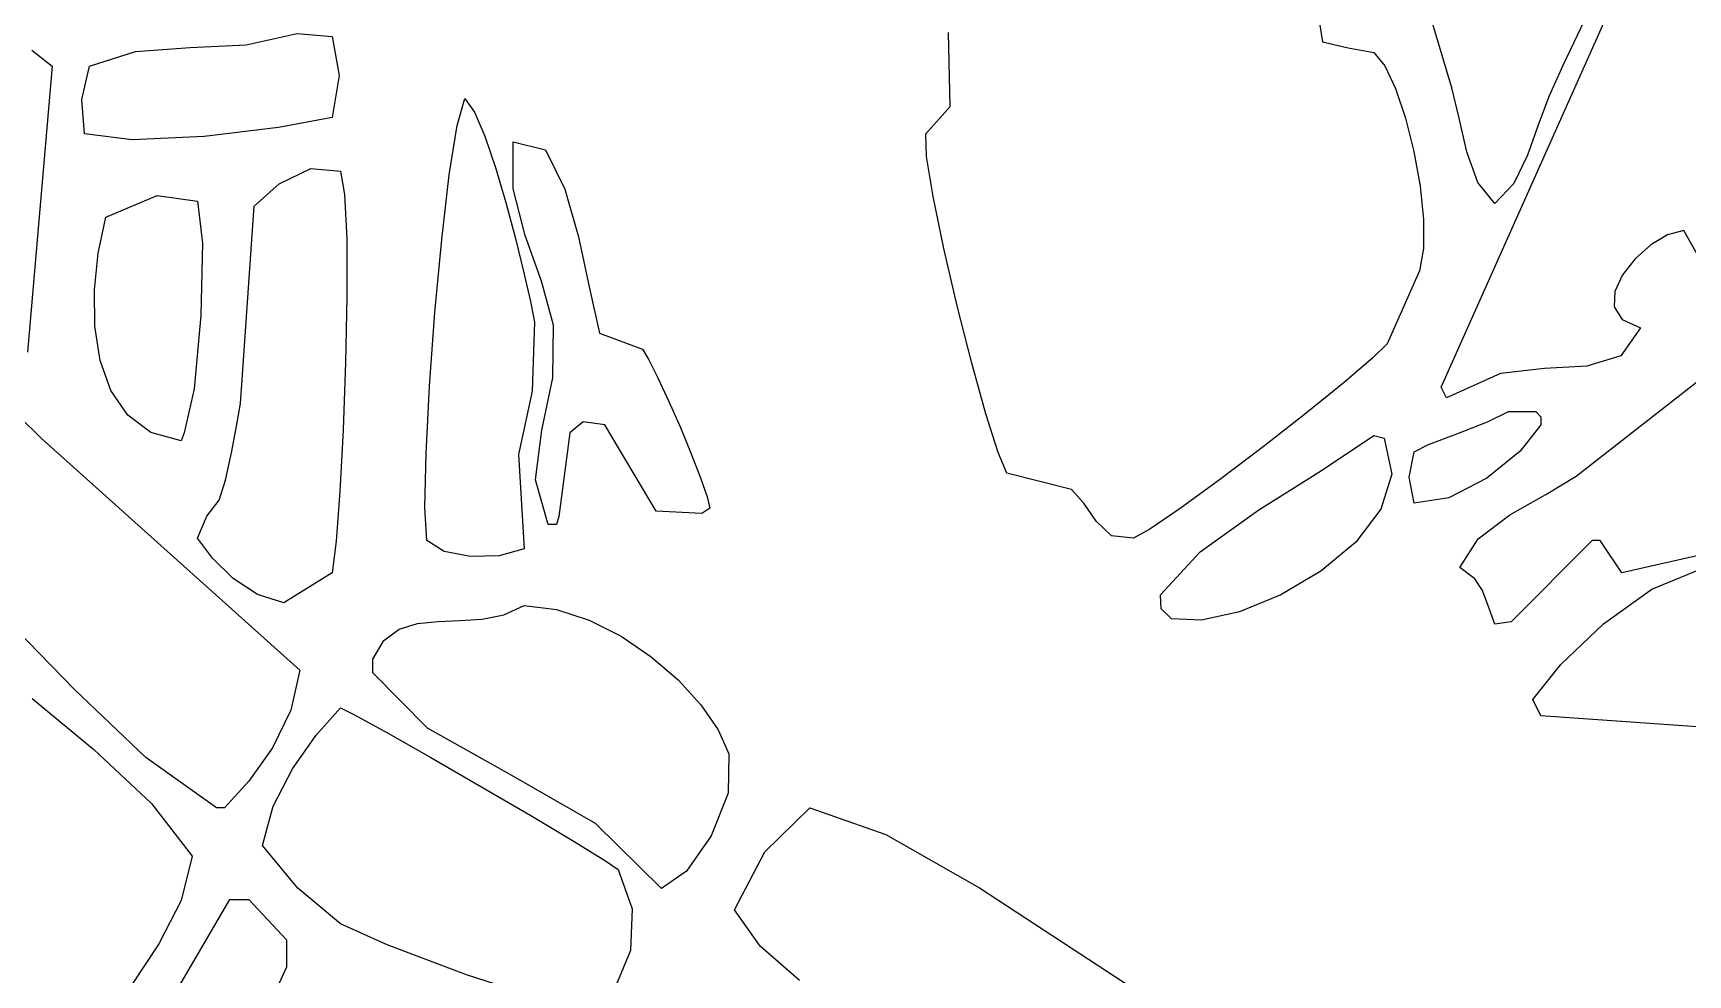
# Model space of a CAD drawing. Extents: x 0 to 12.1, y 0 to 10.7.
# Drawn here: x 4.41 to 6.046, y 5.487 to 6.419 of the extents above; entities that cross this region are included whole.
import ezdxf

# ---------------------------------------------------------------- set-up
doc = ezdxf.new("R2010")
doc.units = 0
doc.layers.get('0').update_dxf_attribs({"linetype": 'CONTINUOUS'})

msp = doc.modelspace()

# ---------------------------------------------------------------- linework, layer by layer
at = {"color": 0}
for p, q in [((5.80208, 6.06842), (6.00206, 6.51665)), ((5.8125, 6.36458), (5.78196, 6.46685)), ((5.94347, 6.43072), (5.92264, 6.38721)), ((4.62088, 6.40701), (4.67117, 6.41803)), ((4.67117, 6.41803), (4.70589, 6.41525)), ((4.70589, 6.41525), (4.71251, 6.37674)), ((5.31668, 6.34581), (5.31489, 6.41911)), ((5.68197, 6.42844), (5.68474, 6.41004)), ((4.4089, 6.40175), (4.42882, 6.38574)), ((4.46599, 6.38574), (4.51139, 6.40022)), ((4.51139, 6.40022), (4.56532, 6.40419)), ((4.56532, 6.40419), (4.62088, 6.40701)), ((5.68474, 6.41004), (5.71029, 6.40403)), ((5.71029, 6.40403), (5.7354, 6.39931)), ((5.7354, 6.39931), (5.74631, 6.38618)), ((4.42882, 6.38574), (4.40451, 6.10314)), ((4.45839, 6.35292), (4.46599, 6.38574)), ((5.74631, 6.38618), (5.757, 6.36367)), ((5.92264, 6.38721), (5.90869, 6.35661)), ((4.71251, 6.37674), (4.70589, 6.33507)), ((5.81988, 6.33442), (5.8125, 6.36458)), ((4.46078, 6.31907), (4.45839, 6.35292)), ((4.82926, 6.32715), (4.83681, 6.35379)), ((4.83681, 6.35379), (4.84636, 6.34022)), ((5.757, 6.36367), (5.76682, 6.33458)), ((5.90869, 6.35661), (5.89839, 6.32835)), ((4.70589, 6.33507), (4.65278, 6.32519)), ((4.84636, 6.34022), (4.85667, 6.31651)), ((5.29269, 6.31907), (5.31668, 6.34581)), ((5.76682, 6.33458), (5.77512, 6.30154)), ((5.82747, 6.30111), (5.81988, 6.33442)), ((4.50792, 6.31304), (4.46078, 6.31907)), ((4.57932, 6.31646), (4.50792, 6.31304)), ((4.65278, 6.32519), (4.57932, 6.31646)), ((4.8215, 6.27826), (4.82926, 6.32715)), ((4.85667, 6.31651), (4.86719, 6.28575)), ((5.2934, 6.29665), (5.29269, 6.31907)), ((5.89839, 6.32835), (5.88753, 6.29769)), ((4.88465, 6.26454), (4.88471, 6.31108)), ((4.88471, 6.31108), (4.91667, 6.30311)), ((4.91667, 6.30311), (4.93576, 6.26438)), ((5.77512, 6.30154), (5.78131, 6.26719)), ((5.83822, 6.27083), (5.82747, 6.30111)), ((4.65326, 6.26958), (4.68474, 6.28472)), ((4.68474, 6.28472), (4.71386, 6.28196)), ((4.71386, 6.28196), (4.7181, 6.2589)), ((4.86719, 6.28575), (4.87744, 6.25097)), ((5.29986, 6.25683), (5.2934, 6.29665)), ((5.88753, 6.29769), (5.87392, 6.26986)), ((4.62879, 6.24724), (4.65326, 6.26958)), ((4.81401, 6.21431), (4.8215, 6.27826)), ((5.78131, 6.26719), (5.78472, 6.23426)), ((5.85519, 6.25), (5.83822, 6.27083)), ((5.87392, 6.26986), (5.85519, 6.25)), ((4.48193, 6.23643), (4.53267, 6.25797)), ((4.53267, 6.25797), (4.5726, 6.25244)), ((4.5726, 6.25244), (4.57764, 6.21089)), ((4.7181, 6.2589), (4.72011, 6.21533)), ((4.87744, 6.25097), (4.88693, 6.21528)), ((4.89654, 6.21837), (4.88465, 6.26454)), ((4.93576, 6.26438), (4.94933, 6.21724)), ((5.31044, 6.20557), (5.29986, 6.25683)), ((4.47444, 6.20101), (4.48193, 6.23643)), ((4.61529, 6.0524), (4.62879, 6.24724)), ((5.78472, 6.23426), (5.78467, 6.20546)), ((4.91254, 6.17329), (4.89654, 6.21837)), ((4.94933, 6.21724), (4.95985, 6.16769)), ((5.93544, 5.98053), (6.25276, 6.22846)), ((6.02593, 6.21897), (6.00922, 6.2091)), ((6.04199, 6.22325), (6.02593, 6.21897)), ((6.05817, 6.19456), (6.04199, 6.22325)), ((4.47071, 6.1645), (4.47444, 6.20101)), ((4.57764, 6.21089), (4.5759, 6.13921)), ((4.72011, 6.21533), (4.72026, 6.15782)), ((4.8074, 6.14231), (4.81401, 6.21431)), ((4.88693, 6.21528), (4.89518, 6.18158)), ((5.32368, 6.14871), (5.31044, 6.20557)), ((5.78467, 6.20546), (5.78054, 6.18332)), ((6.00922, 6.2091), (5.99376, 6.19542)), ((5.99376, 6.19542), (5.98133, 6.17953)), ((4.89518, 6.18158), (4.90169, 6.15306)), ((4.92464, 6.12983), (4.91254, 6.17329)), ((4.95985, 6.16769), (4.97017, 6.12185)), ((5.78054, 6.18332), (5.74858, 6.11111)), ((5.98133, 6.17953), (5.97385, 6.16308)), ((4.47119, 6.12858), (4.47071, 6.1645)), ((4.72026, 6.15782), (4.71897, 6.09267)), ((4.90169, 6.15306), (4.90593, 6.13265)), ((5.97385, 6.16308), (5.97308, 6.14779)), ((4.5759, 6.13921), (4.56917, 6.06689)), ((4.80203, 6.06944), (4.8074, 6.14231)), ((5.338, 6.09218), (5.32368, 6.14871)), ((5.97308, 6.14779), (5.98096, 6.13519)), ((5.98096, 6.13519), (5.99929, 6.12706)), ((4.47646, 6.09494), (4.47119, 6.12858)), ((4.90593, 6.13265), (4.90343, 6.06429)), ((4.92389, 6.07753), (4.92464, 6.12983)), ((4.97017, 6.12185), (5.01247, 6.1059)), ((5.99929, 6.12706), (5.97971, 6.09924)), ((5.01247, 6.1059), (5.01878, 6.0956)), ((5.74858, 6.11111), (5.73469, 6.09728)), ((4.48708, 6.06511), (4.47646, 6.09494)), ((4.71897, 6.09267), (4.71653, 6.02636)), ((5.01878, 6.0956), (5.02783, 6.07753)), ((5.35194, 6.04189), (5.338, 6.09218)), ((5.73469, 6.09728), (5.70654, 6.07329)), ((5.90435, 6.08681), (5.86079, 6.08192)), ((5.94601, 6.08919), (5.90435, 6.08681)), ((5.97971, 6.09924), (5.94601, 6.08919)), ((4.79861, 6.00282), (4.80203, 6.06944)), ((4.91297, 6.02582), (4.92389, 6.07753)), ((5.02783, 6.07753), (5.03863, 6.05436)), ((5.70654, 6.07329), (5.66878, 6.04286)), ((5.86079, 6.08192), (5.80729, 6.058)), ((4.50364, 6.04081), (4.48708, 6.06511)), ((4.56917, 6.06689), (4.55935, 6.02328)), ((4.90343, 6.06429), (4.88992, 6.00174)), ((5.03863, 6.05436), (5.04997, 6.02849)), ((5.80729, 6.058), (5.80208, 6.06842)), ((4.39583, 6.04004), (4.41808, 6.01807)), ((4.52658, 6.02365), (4.50364, 6.04081)), ((4.61182, 6.03347), (4.61529, 6.0524)), ((5.36399, 6.00364), (5.35194, 6.04189)), ((5.66878, 6.04286), (5.62603, 6.0095)), ((5.84782, 6.03396), (5.86876, 6.04443)), ((5.86876, 6.04443), (5.89551, 6.04443)), ((5.89551, 6.04443), (5.90072, 6.03922)), ((5.90072, 6.03922), (5.90072, 6.03125)), ((4.55658, 6.01525), (4.52658, 6.02365)), ((4.55935, 6.02328), (4.55658, 6.01525)), ((4.60656, 6.0051), (4.61182, 6.03347)), ((4.71653, 6.02636), (4.71332, 5.96533)), ((4.90663, 5.97689), (4.91297, 6.02582)), ((4.94065, 6.02328), (4.92985, 5.9406)), ((4.95383, 6.03401), (4.94065, 6.02328)), ((4.97537, 6.03125), (4.95383, 6.03401)), ((5.02604, 5.94581), (4.97537, 6.03125)), ((5.04997, 6.02849), (5.06076, 6.00244)), ((5.68386, 5.98606), (5.7354, 6.02046)), ((5.7354, 6.02046), (5.74582, 6.01807)), ((5.78956, 6.01172), (5.81754, 6.02229)), ((5.81754, 6.02229), (5.84782, 6.03396)), ((5.90072, 6.03125), (5.88015, 6.00504)), ((4.41808, 6.01807), (4.67393, 5.78851)), ((4.60037, 5.97646), (4.60656, 6.0051)), ((5.62603, 6.0095), (5.5829, 5.97683)), ((5.74582, 6.01807), (5.75331, 5.98247)), ((5.77051, 5.97944), (5.77533, 6.0045)), ((5.77533, 6.0045), (5.78956, 6.01172)), ((5.88015, 6.00504), (5.84728, 5.97851)), ((4.79747, 5.94954), (4.79861, 6.00282)), ((4.88992, 6.00174), (4.89551, 5.90869)), ((5.06076, 6.00244), (5.06999, 5.97879)), ((5.37256, 5.98335), (5.36399, 6.00364)), ((4.59407, 5.9566), (4.60037, 5.97646)), ((4.91943, 5.93261), (4.90663, 5.97689)), ((5.06999, 5.97879), (5.07644, 5.96001)), ((5.43679, 5.96733), (5.37256, 5.98335)), ((5.5829, 5.97683), (5.54411, 5.94851)), ((5.62185, 5.94706), (5.68386, 5.98606)), ((5.75331, 5.98247), (5.74251, 5.94764)), ((5.77533, 5.95383), (5.77051, 5.97944)), ((5.84728, 5.97851), (5.80974, 5.95904)), ((5.90549, 5.96235), (5.93544, 5.98053)), ((4.58176, 5.94092), (4.59407, 5.9566)), ((4.71332, 5.96533), (4.70964, 5.91596)), ((5.07644, 5.96001), (5.07915, 5.94862)), ((5.44868, 5.95378), (5.43679, 5.96733)), ((5.80974, 5.95904), (5.77533, 5.95383)), ((5.87007, 5.94217), (5.90549, 5.96235)), ((4.5726, 5.91911), (4.58176, 5.94092)), ((4.79932, 5.91667), (4.79747, 5.94954)), ((4.92985, 5.9406), (4.9274, 5.93261)), ((5.07118, 5.94342), (5.02604, 5.94581)), ((5.07915, 5.94862), (5.07118, 5.94342)), ((5.46089, 5.93576), (5.44868, 5.95378)), ((5.54411, 5.94851), (5.51421, 5.92806)), ((5.56392, 5.90549), (5.62185, 5.94706)), ((5.74251, 5.94764), (5.71772, 5.91515)), ((5.8386, 5.91846), (5.87007, 5.94217)), ((4.9274, 5.93261), (4.91943, 5.93261)), ((5.47629, 5.92144), (5.46089, 5.93576)), ((5.51421, 5.92806), (5.49794, 5.91911)), ((4.58751, 5.89931), (4.5726, 5.91911)), ((4.70964, 5.91596), (4.70589, 5.88471)), ((4.81635, 5.90593), (4.79932, 5.91667)), ((4.84244, 5.90082), (4.81635, 5.90593)), ((4.89551, 5.90869), (4.87099, 5.90169)), ((5.49794, 5.91911), (5.47629, 5.92144)), ((5.71772, 5.91515), (5.68326, 5.88639)), ((5.82047, 5.88992), (5.8386, 5.91846)), ((5.95139, 5.91667), (5.87121, 5.83643)), ((5.95936, 5.91667), (5.95139, 5.91667)), ((5.98058, 5.88471), (5.95936, 5.91667)), ((6.07394, 5.90587), (5.98058, 5.88471)), ((4.60786, 5.87933), (4.58751, 5.89931)), ((4.87099, 5.90169), (4.84244, 5.90082)), ((5.52463, 5.86317), (5.56392, 5.90549)), ((5.83539, 5.87885), (5.82047, 5.88992)), ((4.63189, 5.86328), (4.60786, 5.87933)), ((4.70589, 5.88471), (4.65799, 5.85519)), ((5.68326, 5.88639), (5.6435, 5.86296)), ((5.84304, 5.86729), (5.83539, 5.87885)), ((6.01036, 5.86876), (6.05524, 5.88715)), ((4.65799, 5.85519), (4.63189, 5.86328)), ((5.52533, 5.84918), (5.52463, 5.86317)), ((5.6435, 5.86296), (5.60275, 5.84631)), ((5.84808, 5.85314), (5.84304, 5.86729)), ((5.96257, 5.83425), (6.01036, 5.86876)), ((4.85411, 5.83908), (4.87554, 5.84337)), ((4.87554, 5.84337), (4.89551, 5.85243)), ((4.89551, 5.85243), (4.92746, 5.84864)), ((4.92746, 5.84864), (4.95985, 5.83806)), ((5.53543, 5.83925), (5.52533, 5.84918)), ((5.60275, 5.84631), (5.56526, 5.83789)), ((5.85519, 5.83404), (5.84808, 5.85314)), ((4.45096, 5.76937), (4.38206, 5.84017)), ((4.75683, 5.81793), (4.77186, 5.829)), ((4.77186, 5.829), (4.79004, 5.83458)), ((4.79004, 5.83458), (4.81044, 5.83675)), ((4.81044, 5.83675), (4.83208, 5.83757)), ((4.83208, 5.83757), (4.85411, 5.83908)), ((4.95985, 5.83806), (4.99154, 5.82206)), ((5.56526, 5.83789), (5.53543, 5.83925)), ((5.87121, 5.83643), (5.85519, 5.83404)), ((5.92042, 5.79428), (5.96257, 5.83425)), ((4.74582, 5.79932), (4.75683, 5.81793)), ((4.99154, 5.82206), (5.02126, 5.80186)), ((4.74582, 5.78575), (4.74582, 5.79932)), ((5.02126, 5.80186), (5.04796, 5.77892)), ((5.89268, 5.75939), (5.92042, 5.79428)), ((4.67393, 5.78851), (4.66504, 5.74903)), ((4.79986, 5.73112), (4.74582, 5.78575)), ((5.04796, 5.77892), (5.07036, 5.75439)), ((4.40929, 5.76058), (4.47021, 5.71007)), ((4.52138, 5.70221), (4.45096, 5.76937)), ((5.90072, 5.74338), (5.89268, 5.75939)), ((4.66504, 5.74903), (4.64665, 5.71169)), ((4.68994, 5.72412), (4.71386, 5.75136)), ((4.71386, 5.75136), (4.72797, 5.74451)), ((4.72797, 5.74451), (4.75982, 5.727)), ((5.07036, 5.75439), (5.08746, 5.7296)), ((6.05524, 5.73264), (5.90072, 5.74338)), ((4.75982, 5.727), (4.80344, 5.70215)), ((4.88113, 5.68565), (4.79986, 5.73112)), ((5.08746, 5.7296), (5.09793, 5.70589)), ((4.47021, 5.71007), (4.52701, 5.65679)), ((4.64665, 5.71169), (4.62326, 5.67876)), ((4.66656, 5.69092), (4.68994, 5.72412)), ((4.59131, 5.6524), (4.52138, 5.70221)), ((4.80344, 5.70215), (4.85286, 5.67356)), ((5.09793, 5.70589), (5.09728, 5.66704)), ((4.62326, 5.67876), (4.59928, 5.6524)), ((4.64757, 5.65397), (4.66656, 5.69092)), ((4.9661, 5.63699), (4.88113, 5.68565)), ((4.85286, 5.67356), (4.90201, 5.64469)), ((5.09728, 5.66704), (5.08057, 5.62472)), ((4.52701, 5.65679), (4.56739, 5.60449)), ((4.59928, 5.6524), (4.59131, 5.6524)), ((4.63683, 5.61529), (4.64757, 5.65397)), ((4.90201, 5.64469), (4.94504, 5.61903)), ((5.13351, 5.60894), (5.17811, 5.6524)), ((5.17811, 5.6524), (5.25293, 5.62619)), ((5.03125, 5.57254), (4.9661, 5.63699)), ((4.67182, 5.57281), (4.63683, 5.61529)), ((4.94504, 5.61903), (4.97586, 5.6001)), ((5.08057, 5.62472), (5.05588, 5.58968)), ((5.25293, 5.62619), (5.34554, 5.57329)), ((4.56739, 5.60449), (4.55637, 5.5606)), ((4.97586, 5.6001), (4.98856, 5.59131)), ((5.10346, 5.55138), (5.13351, 5.60894)), ((4.98856, 5.59131), (5.00233, 5.5524)), ((5.05588, 5.58968), (5.03125, 5.57254)), ((4.71386, 5.53782), (4.67182, 5.57281)), ((5.34554, 5.57329), (5.43636, 5.51394)), ((4.51406, 5.40711), (4.60449, 5.56179)), ((4.55637, 5.5606), (4.53424, 5.51796)), ((4.60449, 5.56179), (4.62326, 5.56179)), ((4.62326, 5.56179), (4.66075, 5.52186)), ((5.00233, 5.5524), (5.0006, 5.51139)), ((5.12875, 5.51551), (5.10346, 5.55138)), ((4.76025, 5.51687), (4.71386, 5.53782)), ((4.53424, 5.51796), (4.50803, 5.47803)), ((4.66075, 5.52186), (4.66054, 5.4949)), ((4.83843, 5.48719), (4.76025, 5.51687)), ((5.16786, 5.4815), (5.12875, 5.51551)), ((5.43636, 5.51394), (5.50592, 5.46837)), ((5.0006, 5.51139), (4.98622, 5.47629)), ((4.66054, 5.4949), (4.64751, 5.46614)), ((4.91639, 5.46218), (4.83843, 5.48719))]:
    msp.add_line(p, q, dxfattribs=at)

doc.saveas('drawing.dxf')
